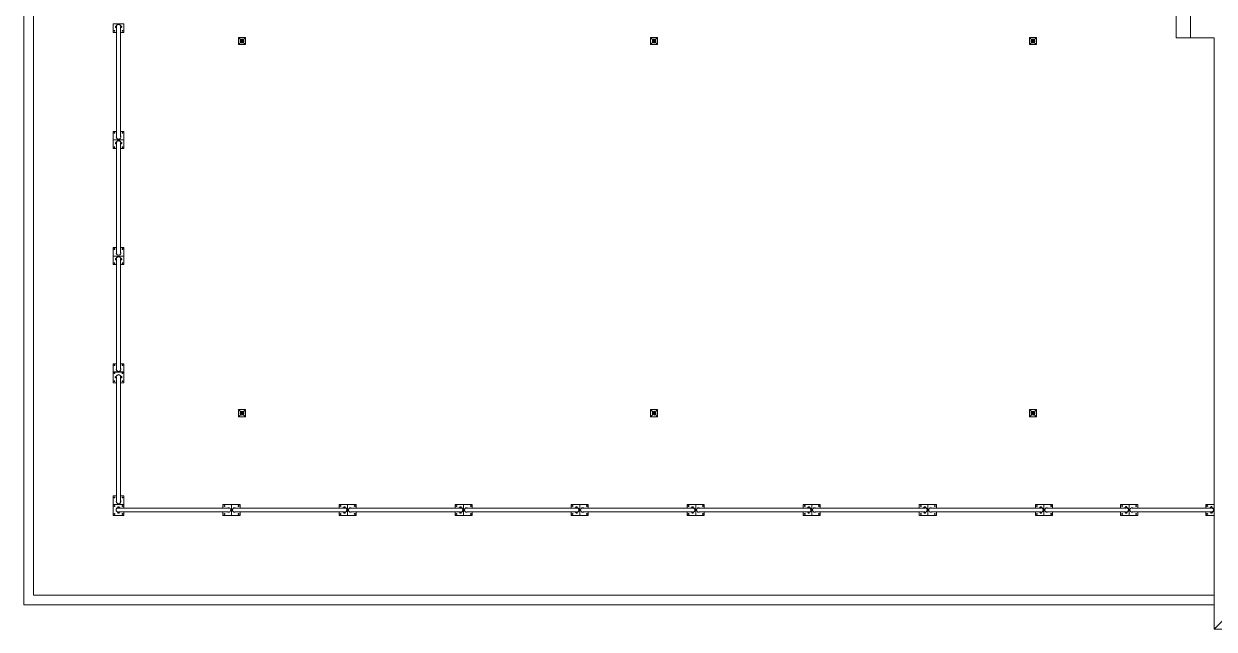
# Model space of a CAD drawing. Header units: millimetres. Extents: x -32790 to 17860, y 16874 to 75497.
# Drawn here: x -31025 to -5895, y 19397 to 32167 of the extents above; entities that cross this region are included whole.
import ezdxf

# ---------------------------------------------------------------- set-up
doc = ezdxf.new("R2010")
doc.units = ezdxf.units.MM
for name, color, linetype, lineweight in [('A-FLOR', 192, 'Continuous', 5), ('A-FLOR-HRAL', 11, 'Continuous', 5), ('A-WALL', 113, 'Continuous', 5), ('P-SANR-FIXT', 6, 'Continuous', 5)]:
    doc.layers.add(name, color=color, linetype=linetype, lineweight=lineweight)

# ---------------------------------------------------------------- blocks, each defined once
blk = doc.blocks.new('Railing - Roof railing support-9499156-4th Traffic Floor Plan - Pedestrian')
at = {"layer": 'A-FLOR-HRAL'}
for p, q in [((115, 2425), (-115, 2425)), ((-115, 2425), (-115, 2245)), ((-94, 2275), (-90, 2283)), ((-90, 2267), (-94, 2275)), ((-90, 2283), (-80, 2283)), ((-80, 2267), (-90, 2267)), ((-80, 2283), (-76, 2275)), ((-76, 2275), (-80, 2267)), ((-40, 2360), (-40, 2350)), ((-40, 2338), (-40, 2262)), ((40, 2327), (40, 2360)), ((80, 2283), (76, 2275)), ((76, 2275), (80, 2267)), ((90, 2283), (80, 2283)), ((80, 2267), (90, 2267)), ((94, 2275), (90, 2283)), ((90, 2267), (94, 2275)), ((115, 2245), (115, 2425)), ((-115, 2245), (-40, 2245)), ((-40, 2239), (-40, 2180)), ((-40, 2180), (-40, 220)), ((40, 2180), (40, 2250)), ((40, 2245), (115, 2245)), ((40, 220), (40, 2180)), ((-40, 155), (-115, 155)), ((-115, 155), (-115, -25)), ((-90, 133), (-94, 125)), ((-94, 125), (-90, 117)), ((-80, 133), (-90, 133)), ((-90, 117), (-80, 117)), ((-76, 125), (-80, 133)), ((-80, 117), (-76, 125)), ((-71, 48), (-70, 49)), ((-71, 32), (-71, 48)), ((-71, 32), (-71, 48)), ((-70, 31), (-71, 32)), ((-70, 49), (-68, 47)), ((-70, 31), (-70, 49)), ((-68, 33), (-70, 31)), ((-68, 47), (-67, 49)), ((-67, 31), (-68, 33)), ((-67, 49), (-65, 47)), ((-67, 31), (-67, 49)), ((-65, 33), (-67, 31)), ((-65, 50), (-65, 30)), ((-64, 53), (-64, 27)), ((-64, 47), (-54, 47)), ((-64, 34), (-54, 34)), ((-53, 53), (-62, 53)), ((-62, 27), (-53, 27)), ((-51, 51), (-55, 52)), ((-49, 56), (-53, 57)), ((-53, 27), (-53, 53)), ((-49, 24), (-53, 23)), ((-48, 61), (-51, 63)), ((-48, 19), (-51, 17)), ((-45, 66), (-48, 68)), ((-45, 14), (-48, 12)), ((-42, 71), (-45, 73)), ((-42, 9), (-45, 7)), ((-40, 76), (-42, 77)), ((-39, 5), (-42, 3)), ((-40, 220), (-40, 160)), ((-40, 138), (-40, 62)), ((-40, 49), (-40, 40)), ((-35, 1), (-37, -2)), ((35, 1), (37, -2)), ((39, 5), (42, 3)), ((40, 115), (40, 220)), ((115, 155), (40, 155)), ((40, 76), (42, 77)), ((40, 40), (40, 54)), ((42, 71), (45, 73)), ((42, 9), (45, 7)), ((45, 66), (48, 68)), ((45, 14), (48, 12)), ((48, 61), (51, 63)), ((48, 19), (51, 17)), ((49, 56), (53, 57)), ((49, 24), (53, 23)), ((51, 51), (55, 52)), ((51, 29), (55, 28)), ((54, 58), (52, 58)), ((52, 58), (52, 22)), ((52, 45), (56, 46)), ((52, 35), (56, 34)), ((52, 22), (54, 22)), ((54, 22), (54, 58)), ((54, 54), (54, 26)), ((64, 54), (54, 54)), ((64, 54), (54, 54)), ((54, 26), (64, 26)), ((54, 26), (64, 26)), ((66, 46), (55, 46)), ((55, 32), (66, 32)), ((66, 26), (66, 54)), ((67, 29), (67, 51)), ((76, 125), (80, 133)), ((80, 117), (76, 125)), ((80, 133), (90, 133)), ((90, 117), (80, 117)), ((90, 133), (94, 125)), ((94, 125), (90, 117)), ((115, -25), (115, 155)), ((-115, -25), (115, -25)), ((-31, -2), (-33, -5)), ((-26, -5), (-28, -8)), ((-21, -8), (-23, -11)), ((-16, -9), (-17, -13)), ((-11, -11), (-12, -15)), ((-5, -12), (-6, -16)), ((0, -12), (0, -16)), ((5, -12), (6, -16)), ((11, -11), (12, -15)), ((16, -9), (17, -13)), ((21, -8), (23, -11)), ((26, -5), (28, -8)), ((31, -2), (33, -5))]:
    blk.add_line(p, q, dxfattribs=at)
at = {"layer": 'A-FLOR-HRAL', "flags": 128}
for points in [[(-40, 2360), (-40, 2360), (-40, 2359), (-40, 2359), (-40, 2358), (-40, 2356), (-40, 2355), (-40, 2353), (-40, 2351), (-40, 2348), (-40, 2346), (-40, 2343), (-40, 2340), (-40, 2336), (-40, 2333), (-40, 2329), (-40, 2324), (-40, 2320), (-40, 2315), (-40, 2310), (-40, 2305), (-40, 2300), (-40, 2295), (-40, 2289), (-40, 2283), (-40, 2277), (-40, 2271), (-40, 2265), (-40, 2258), (-40, 2252), (-40, 2245), (-40, 2238), (-40, 2232), (-40, 2225), (-40, 2218), (-40, 2211), (-40, 2203), (-40, 2196), (-40, 2189), (-40, 2182), (-40, 2180)], [(40, 2180), (40, 2187), (40, 2194), (40, 2202), (40, 2209), (40, 2216), (40, 2223), (40, 2230), (40, 2237), (40, 2243), (40, 2250), (40, 2257), (40, 2263), (40, 2269), (40, 2276), (40, 2282), (40, 2287), (40, 2293), (40, 2299), (40, 2304), (40, 2309), (40, 2314), (40, 2319), (40, 2323), (40, 2327), (40, 2331), (40, 2335), (40, 2339), (40, 2342), (40, 2345), (40, 2348), (40, 2350), (40, 2352), (40, 2354), (40, 2356), (40, 2357), (40, 2358), (40, 2359), (40, 2360), (40, 2360), (40, 2360)], [(-40, 220), (-40, 213), (-40, 206), (-40, 198), (-40, 191), (-40, 184), (-40, 177), (-40, 170), (-40, 163), (-40, 157), (-40, 150), (-40, 143), (-40, 137), (-40, 131), (-40, 124), (-40, 118), (-40, 113), (-40, 107), (-40, 101), (-40, 96), (-40, 91), (-40, 86), (-40, 81), (-40, 77), (-40, 73), (-40, 69), (-40, 65), (-40, 61), (-40, 58), (-40, 55), (-40, 52), (-40, 50), (-40, 48), (-40, 46), (-40, 44), (-40, 43), (-40, 42), (-40, 41), (-40, 40), (-40, 40), (-40, 40)], [(40, 40), (40, 40), (40, 41), (40, 41), (40, 42), (40, 44), (40, 45), (40, 47), (40, 49), (40, 52), (40, 54), (40, 57), (40, 60), (40, 64), (40, 67), (40, 71), (40, 76), (40, 80), (40, 85), (40, 90), (40, 95), (40, 100), (40, 105), (40, 111), (40, 117), (40, 123), (40, 129), (40, 135), (40, 142), (40, 148), (40, 155), (40, 162), (40, 168), (40, 175), (40, 182), (40, 189), (40, 197), (40, 204), (40, 211), (40, 218), (40, 220)]]:
    blk.add_lwpolyline(points, dxfattribs=at)
at = {"layer": 'A-FLOR-HRAL'}
for centre in [(-85, 2275), (85, 2275), (-85, 125), (85, 125)]:
    blk.add_circle(centre, 6.92, dxfattribs=at)
for centre, radius, start, end in [((0, 2360), 47.5, 360, 180), ((0, 2360), 47.5, 180, 212.2578), ((0, 2360), 40, 360, 15), ((0, 2360), 47.5, 327.7299, 360), ((-62, 50), 3.04, 90, 180), ((-62, 30), 3.04, 180, 270), ((0, 40), 52, 142.0545, 360), ((0, 40), 47.5, 147.7299, 180), ((0, 40), 47.5, 180, 360), ((0, 40), 40, 345, 0), ((0, 40), 47.5, 360, 32.2578), ((0, 40), 52, 0, 37.9334), ((64, 51), 3.32, 360, 90), ((64, 29), 3.32, 270, 360)]:
    blk.add_arc(centre, radius, start, end, dxfattribs=at)
blk = doc.blocks.new('Railing - Railing-9499127-4th Traffic Floor Plan - Pedestrian')
at = {"rotation": 180}
for p in [(-29025, 32142), (-29025, 29692), (-29025, 27242)]:
    blk.add_blockref('Railing - Roof railing support-9499156-4th Traffic Floor Plan - Pedestrian', p, dxfattribs=at)
blk = doc.blocks.new('Railing - Roof railing support-V14-4th Traffic Floor Plan - Pedestrian')
at = {"layer": 'A-FLOR-HRAL'}
for p, q in [((115, 2425), (-115, 2425)), ((-115, 2425), (-115, 2245)), ((-94, 2275), (-90, 2283)), ((-90, 2267), (-94, 2275)), ((-90, 2283), (-80, 2283)), ((-80, 2267), (-90, 2267)), ((-80, 2283), (-76, 2275)), ((-76, 2275), (-80, 2267)), ((-40, 2360), (-40, 2350)), ((-40, 2338), (-40, 2262)), ((40, 2327), (40, 2360)), ((80, 2283), (76, 2275)), ((76, 2275), (80, 2267)), ((90, 2283), (80, 2283)), ((80, 2267), (90, 2267)), ((94, 2275), (90, 2283)), ((90, 2267), (94, 2275)), ((115, 2245), (115, 2425)), ((-115, 2245), (-40, 2245)), ((-40, 2239), (-40, 2180)), ((-40, 2180), (-40, 220)), ((40, 2180), (40, 2250)), ((40, 2245), (115, 2245)), ((40, 220), (40, 2180)), ((-40, 155), (-115, 155)), ((-115, 155), (-115, -25)), ((-90, 133), (-94, 125)), ((-94, 125), (-90, 117)), ((-80, 133), (-90, 133)), ((-90, 117), (-80, 117)), ((-76, 125), (-80, 133)), ((-80, 117), (-76, 125)), ((-71, 48), (-70, 49)), ((-71, 32), (-71, 48)), ((-71, 32), (-71, 48)), ((-70, 31), (-71, 32)), ((-70, 49), (-68, 47)), ((-70, 31), (-70, 49)), ((-68, 33), (-70, 31)), ((-68, 47), (-67, 49)), ((-67, 31), (-68, 33)), ((-67, 49), (-65, 47)), ((-67, 31), (-67, 49)), ((-65, 33), (-67, 31)), ((-65, 50), (-65, 30)), ((-64, 53), (-64, 27)), ((-64, 47), (-54, 47)), ((-64, 34), (-54, 34)), ((-53, 53), (-62, 53)), ((-62, 27), (-53, 27)), ((-51, 51), (-55, 52)), ((-49, 56), (-53, 57)), ((-53, 27), (-53, 53)), ((-49, 24), (-53, 23)), ((-48, 61), (-51, 63)), ((-48, 19), (-51, 17)), ((-45, 66), (-48, 68)), ((-45, 14), (-48, 12)), ((-42, 71), (-45, 73)), ((-42, 9), (-45, 7)), ((-40, 76), (-42, 77)), ((-39, 5), (-42, 3)), ((-40, 220), (-40, 160)), ((-40, 138), (-40, 62)), ((-40, 49), (-40, 40)), ((-35, 1), (-37, -2)), ((35, 1), (37, -2)), ((39, 5), (42, 3)), ((40, 115), (40, 220)), ((115, 155), (40, 155)), ((40, 76), (42, 77)), ((40, 40), (40, 54)), ((42, 71), (45, 73)), ((42, 9), (45, 7)), ((45, 66), (48, 68)), ((45, 14), (48, 12)), ((48, 61), (51, 63)), ((48, 19), (51, 17)), ((49, 56), (53, 57)), ((49, 24), (53, 23)), ((51, 51), (55, 52)), ((51, 29), (55, 28)), ((54, 58), (52, 58)), ((52, 58), (52, 22)), ((52, 45), (56, 46)), ((52, 35), (56, 34)), ((52, 22), (54, 22)), ((54, 22), (54, 58)), ((54, 54), (54, 26)), ((64, 54), (54, 54)), ((64, 54), (54, 54)), ((54, 26), (64, 26)), ((54, 26), (64, 26)), ((66, 46), (55, 46)), ((55, 32), (66, 32)), ((66, 26), (66, 54)), ((67, 29), (67, 51)), ((76, 125), (80, 133)), ((80, 117), (76, 125)), ((80, 133), (90, 133)), ((90, 117), (80, 117)), ((90, 133), (94, 125)), ((94, 125), (90, 117)), ((115, -25), (115, 155)), ((-115, -25), (115, -25)), ((-31, -2), (-33, -5)), ((-26, -5), (-28, -8)), ((-21, -8), (-23, -11)), ((-16, -9), (-17, -13)), ((-11, -11), (-12, -15)), ((-5, -12), (-6, -16)), ((0, -12), (0, -16)), ((5, -12), (6, -16)), ((11, -11), (12, -15)), ((16, -9), (17, -13)), ((21, -8), (23, -11)), ((26, -5), (28, -8)), ((31, -2), (33, -5))]:
    blk.add_line(p, q, dxfattribs=at)
at = {"layer": 'A-FLOR-HRAL', "flags": 128}
for points in [[(-40, 2360), (-40, 2360), (-40, 2359), (-40, 2359), (-40, 2358), (-40, 2356), (-40, 2355), (-40, 2353), (-40, 2351), (-40, 2348), (-40, 2346), (-40, 2343), (-40, 2340), (-40, 2336), (-40, 2333), (-40, 2329), (-40, 2324), (-40, 2320), (-40, 2315), (-40, 2310), (-40, 2305), (-40, 2300), (-40, 2295), (-40, 2289), (-40, 2283), (-40, 2277), (-40, 2271), (-40, 2265), (-40, 2258), (-40, 2252), (-40, 2245), (-40, 2238), (-40, 2232), (-40, 2225), (-40, 2218), (-40, 2211), (-40, 2203), (-40, 2196), (-40, 2189), (-40, 2182), (-40, 2180)], [(40, 2180), (40, 2187), (40, 2194), (40, 2202), (40, 2209), (40, 2216), (40, 2223), (40, 2230), (40, 2237), (40, 2243), (40, 2250), (40, 2257), (40, 2263), (40, 2269), (40, 2276), (40, 2282), (40, 2287), (40, 2293), (40, 2299), (40, 2304), (40, 2309), (40, 2314), (40, 2319), (40, 2323), (40, 2327), (40, 2331), (40, 2335), (40, 2339), (40, 2342), (40, 2345), (40, 2348), (40, 2350), (40, 2352), (40, 2354), (40, 2356), (40, 2357), (40, 2358), (40, 2359), (40, 2360), (40, 2360), (40, 2360)], [(-40, 220), (-40, 213), (-40, 206), (-40, 198), (-40, 191), (-40, 184), (-40, 177), (-40, 170), (-40, 163), (-40, 157), (-40, 150), (-40, 143), (-40, 137), (-40, 131), (-40, 124), (-40, 118), (-40, 113), (-40, 107), (-40, 101), (-40, 96), (-40, 91), (-40, 86), (-40, 81), (-40, 77), (-40, 73), (-40, 69), (-40, 65), (-40, 61), (-40, 58), (-40, 55), (-40, 52), (-40, 50), (-40, 48), (-40, 46), (-40, 44), (-40, 43), (-40, 42), (-40, 41), (-40, 40), (-40, 40), (-40, 40)], [(40, 40), (40, 40), (40, 41), (40, 41), (40, 42), (40, 44), (40, 45), (40, 47), (40, 49), (40, 52), (40, 54), (40, 57), (40, 60), (40, 64), (40, 67), (40, 71), (40, 76), (40, 80), (40, 85), (40, 90), (40, 95), (40, 100), (40, 105), (40, 111), (40, 117), (40, 123), (40, 129), (40, 135), (40, 142), (40, 148), (40, 155), (40, 162), (40, 168), (40, 175), (40, 182), (40, 189), (40, 197), (40, 204), (40, 211), (40, 218), (40, 220)]]:
    blk.add_lwpolyline(points, dxfattribs=at)
at = {"layer": 'A-FLOR-HRAL'}
for centre in [(-85, 2275), (85, 2275), (-85, 125), (85, 125)]:
    blk.add_circle(centre, 6.92, dxfattribs=at)
for centre, radius, start, end in [((0, 2360), 47.5, 360, 180), ((0, 2360), 47.5, 180, 212.2578), ((0, 2360), 40, 360, 15), ((0, 2360), 47.5, 327.7299, 360), ((-62, 50), 3.04, 90, 180), ((-62, 30), 3.04, 180, 270), ((0, 40), 52, 142.0545, 360), ((0, 40), 47.5, 147.7299, 180), ((0, 40), 47.5, 180, 360), ((0, 40), 40, 345, 0), ((0, 40), 47.5, 360, 32.2578), ((0, 40), 52, 0, 37.9334), ((64, 51), 3.32, 360, 90), ((64, 29), 3.32, 270, 360)]:
    blk.add_arc(centre, radius, start, end, dxfattribs=at)
blk = doc.blocks.new('Railing - Railing-9500650-4th Traffic Floor Plan - Pedestrian')
at = {"rotation": 89.99999999999994}
for name, p in [('Railing - Roof railing support-9499156-4th Traffic Floor Plan - Pedestrian', (-24215, 21912)), ('Railing - Roof railing support-9499156-4th Traffic Floor Plan - Pedestrian', (-21765, 21912)), ('Railing - Roof railing support-9499156-4th Traffic Floor Plan - Pedestrian', (-19315, 21912)), ('Railing - Roof railing support-9499156-4th Traffic Floor Plan - Pedestrian', (-16865, 21912)), ('Railing - Roof railing support-9499156-4th Traffic Floor Plan - Pedestrian', (-14415, 21912)), ('Railing - Roof railing support-9499156-4th Traffic Floor Plan - Pedestrian', (-11965, 21912)), ('Railing - Roof railing support-V14-4th Traffic Floor Plan - Pedestrian', (-9515, 21912))]:
    blk.add_blockref(name, p, dxfattribs=at)
blk = doc.blocks.new('ex steps1 - ex steps-10694786-4th Traffic Floor Plan - Pedestrian')
at = {"layer": 'A-FLOR'}
for p, q in [((-25490, 31207), (-25490, 31707)), ((-24490, 31707), (-24490, 31207)), ((-25490, 30907), (-25490, 31207)), ((-25490, 31207), (-24490, 31207)), ((-24490, 31207), (-24490, 30907)), ((-25490, 30907), (-24490, 30907))]:
    blk.add_line(p, q, dxfattribs=at)
blk = doc.blocks.new('Floor Drain-2D _SWA_1 - FD-150-10696526-4th Traffic Floor Plan - Pedestrian')
at = {"layer": 'P-SANR-FIXT', "color": 7}
for p, q in [((-75, 75), (-19, 19)), ((-75, -75), (-75, 75)), ((-75, 75), (75, 75)), ((1, 1), (-75, -75)), ((-5, 19), (-32, 19)), ((-32, 19), (-32, -21)), ((-27, 2), (-27, 14)), ((-27, 14), (-5, 14)), ((-8, 2), (-27, 2)), ((-14, 14), (1, -1)), ((-8, -3), (-8, 2)), ((-5, 14), (-5, 19)), ((15, 19), (1, 19)), ((1, 19), (1, -21)), ((14, 14), (6, 6)), ((6, -16), (6, 14)), ((6, 14), (15, 14)), ((22, 18), (15, 19)), ((15, 14), (22, 13)), ((75, 75), (18, 18)), ((28, 15), (22, 18)), ((22, 13), (27, 9)), ((27, 9), (29, -1)), ((32, 9), (28, 15)), ((34, -1), (32, 9)), ((75, 75), (75, -75)), ((75, -75), (-75, -75)), ((-32, -21), (-27, -21)), ((-27, -21), (-27, -3)), ((-27, -3), (-8, -3)), ((1, -21), (16, -21)), ((6, -6), (16, -16)), ((15, -16), (6, -16)), ((21, -15), (15, -16)), ((16, -21), (22, -20)), ((20, -20), (75, -75)), ((25, -13), (21, -15)), ((22, -20), (27, -18)), ((28, -8), (25, -13)), ((27, -18), (30, -15)), ((29, -1), (28, -8)), ((30, -15), (33, -9)), ((33, -9), (34, -1))]:
    blk.add_line(p, q, dxfattribs=at)
blk.add_circle((0, 0), 40, dxfattribs=at)
blk = doc.blocks.new('Railing - Roof railing support 1800mm-11730134-4th Traffic Floor Plan - Pedestrian')
at = {"layer": 'A-FLOR-HRAL'}
for p, q in [((115, 1775), (-115, 1775)), ((-115, 1775), (-115, 1595)), ((115, 1595), (115, 1775)), ((-115, 1595), (-40, 1595)), ((-94, 1625), (-90, 1633)), ((-90, 1617), (-94, 1625)), ((-90, 1633), (-80, 1633)), ((-80, 1617), (-90, 1617)), ((-80, 1633), (-76, 1625)), ((-76, 1625), (-80, 1617)), ((-40, 1710), (-40, 1700)), ((-40, 1688), (-40, 1612)), ((-40, 1589), (-40, 1530)), ((-40, 1530), (-40, 220)), ((40, 1677), (40, 1710)), ((40, 1530), (40, 1600)), ((40, 1595), (115, 1595)), ((40, 220), (40, 1530)), ((80, 1633), (76, 1625)), ((76, 1625), (80, 1617)), ((90, 1633), (80, 1633)), ((80, 1617), (90, 1617)), ((94, 1625), (90, 1633)), ((90, 1617), (94, 1625)), ((-40, 155), (-115, 155)), ((-115, 155), (-115, -25)), ((-90, 133), (-94, 125)), ((-94, 125), (-90, 117)), ((-80, 133), (-90, 133)), ((-90, 117), (-80, 117)), ((-76, 125), (-80, 133)), ((-80, 117), (-76, 125)), ((-71, 48), (-70, 49)), ((-71, 32), (-71, 48)), ((-71, 32), (-71, 48)), ((-70, 31), (-71, 32)), ((-70, 49), (-68, 47)), ((-70, 31), (-70, 49)), ((-68, 33), (-70, 31)), ((-68, 47), (-67, 49)), ((-67, 31), (-68, 33)), ((-67, 49), (-65, 47)), ((-67, 31), (-67, 49)), ((-65, 33), (-67, 31)), ((-65, 50), (-65, 30)), ((-64, 53), (-64, 27)), ((-64, 47), (-54, 47)), ((-64, 34), (-54, 34)), ((-53, 53), (-62, 53)), ((-62, 27), (-53, 27)), ((-51, 51), (-55, 52)), ((-49, 56), (-53, 57)), ((-53, 27), (-53, 53)), ((-49, 24), (-53, 23)), ((-48, 61), (-51, 63)), ((-48, 19), (-51, 17)), ((-45, 66), (-48, 68)), ((-45, 14), (-48, 12)), ((-42, 71), (-45, 73)), ((-42, 9), (-45, 7)), ((-40, 76), (-42, 77)), ((-39, 5), (-42, 3)), ((-40, 220), (-40, 160)), ((-40, 138), (-40, 62)), ((-40, 49), (-40, 40)), ((-35, 1), (-37, -2)), ((35, 1), (37, -2)), ((39, 5), (42, 3)), ((40, 115), (40, 220)), ((115, 155), (40, 155)), ((40, 76), (42, 77)), ((40, 40), (40, 54)), ((42, 71), (45, 73)), ((42, 9), (45, 7)), ((45, 66), (48, 68)), ((45, 14), (48, 12)), ((48, 61), (51, 63)), ((48, 19), (51, 17)), ((49, 56), (53, 57)), ((49, 24), (53, 23)), ((51, 51), (55, 52)), ((51, 29), (55, 28)), ((54, 58), (52, 58)), ((52, 58), (52, 22)), ((52, 45), (56, 46)), ((52, 35), (56, 34)), ((52, 22), (54, 22)), ((54, 22), (54, 58)), ((54, 54), (54, 26)), ((64, 54), (54, 54)), ((64, 54), (54, 54)), ((54, 26), (64, 26)), ((54, 26), (64, 26)), ((66, 46), (55, 46)), ((55, 32), (66, 32)), ((66, 26), (66, 54)), ((67, 29), (67, 51)), ((76, 125), (80, 133)), ((80, 117), (76, 125)), ((80, 133), (90, 133)), ((90, 117), (80, 117)), ((90, 133), (94, 125)), ((94, 125), (90, 117)), ((115, -25), (115, 155)), ((-115, -25), (115, -25)), ((-31, -2), (-33, -5)), ((-26, -5), (-28, -8)), ((-21, -8), (-23, -11)), ((-16, -9), (-17, -13)), ((-11, -11), (-12, -15)), ((-5, -12), (-6, -16)), ((0, -12), (0, -16)), ((5, -12), (6, -16)), ((11, -11), (12, -15)), ((16, -9), (17, -13)), ((21, -8), (23, -11)), ((26, -5), (28, -8)), ((31, -2), (33, -5))]:
    blk.add_line(p, q, dxfattribs=at)
at = {"layer": 'A-FLOR-HRAL', "flags": 128}
for points in [[(-40, 1710), (-40, 1710), (-40, 1709), (-40, 1709), (-40, 1708), (-40, 1706), (-40, 1705), (-40, 1703), (-40, 1701), (-40, 1698), (-40, 1696), (-40, 1693), (-40, 1690), (-40, 1686), (-40, 1683), (-40, 1679), (-40, 1674), (-40, 1670), (-40, 1665), (-40, 1660), (-40, 1655), (-40, 1650), (-40, 1645), (-40, 1639), (-40, 1633), (-40, 1627), (-40, 1621), (-40, 1615), (-40, 1608), (-40, 1602), (-40, 1595), (-40, 1588), (-40, 1582), (-40, 1575), (-40, 1568), (-40, 1561), (-40, 1553), (-40, 1546), (-40, 1539), (-40, 1532), (-40, 1530)], [(40, 1530), (40, 1537), (40, 1544), (40, 1552), (40, 1559), (40, 1566), (40, 1573), (40, 1580), (40, 1587), (40, 1593), (40, 1600), (40, 1607), (40, 1613), (40, 1619), (40, 1626), (40, 1632), (40, 1637), (40, 1643), (40, 1649), (40, 1654), (40, 1659), (40, 1664), (40, 1669), (40, 1673), (40, 1677), (40, 1681), (40, 1685), (40, 1689), (40, 1692), (40, 1695), (40, 1698), (40, 1700), (40, 1702), (40, 1704), (40, 1706), (40, 1707), (40, 1708), (40, 1709), (40, 1710), (40, 1710), (40, 1710)], [(-40, 220), (-40, 213), (-40, 206), (-40, 198), (-40, 191), (-40, 184), (-40, 177), (-40, 170), (-40, 163), (-40, 157), (-40, 150), (-40, 143), (-40, 137), (-40, 131), (-40, 124), (-40, 118), (-40, 113), (-40, 107), (-40, 101), (-40, 96), (-40, 91), (-40, 86), (-40, 81), (-40, 77), (-40, 73), (-40, 69), (-40, 65), (-40, 61), (-40, 58), (-40, 55), (-40, 52), (-40, 50), (-40, 48), (-40, 46), (-40, 44), (-40, 43), (-40, 42), (-40, 41), (-40, 40), (-40, 40), (-40, 40)], [(40, 40), (40, 40), (40, 41), (40, 41), (40, 42), (40, 44), (40, 45), (40, 47), (40, 49), (40, 52), (40, 54), (40, 57), (40, 60), (40, 64), (40, 67), (40, 71), (40, 76), (40, 80), (40, 85), (40, 90), (40, 95), (40, 100), (40, 105), (40, 111), (40, 117), (40, 123), (40, 129), (40, 135), (40, 142), (40, 148), (40, 155), (40, 162), (40, 168), (40, 175), (40, 182), (40, 189), (40, 197), (40, 204), (40, 211), (40, 218), (40, 220)]]:
    blk.add_lwpolyline(points, dxfattribs=at)
at = {"layer": 'A-FLOR-HRAL'}
for centre in [(-85, 1625), (85, 1625), (-85, 125), (85, 125)]:
    blk.add_circle(centre, 6.92, dxfattribs=at)
for centre, radius, start, end in [((0, 1710), 47.5, 360, 180), ((0, 1710), 47.5, 180, 212.2578), ((0, 1710), 40, 360, 15), ((0, 1710), 47.5, 327.7251, 360), ((-62, 50), 3.04, 90, 180), ((-62, 30), 3.04, 180, 270), ((0, 40), 52, 142.0498, 360), ((0, 40), 47.5, 147.7251, 180), ((0, 40), 47.5, 180, 360), ((0, 40), 40, 345, 0), ((0, 40), 47.5, 360, 32.2578), ((0, 40), 52, 0, 37.9334), ((64, 51), 3.32, 360, 90), ((64, 29), 3.32, 270, 360)]:
    blk.add_arc(centre, radius, start, end, dxfattribs=at)
blk = doc.blocks.new('Railing - Roof railing support 1800mm-V37-4th Traffic Floor Plan - Pedestrian')
at = {"layer": 'A-FLOR-HRAL'}
for p, q in [((115, 1775), (-115, 1775)), ((-115, 1775), (-115, 1595)), ((115, 1595), (115, 1775)), ((-115, 1595), (-40, 1595)), ((-94, 1625), (-90, 1633)), ((-90, 1617), (-94, 1625)), ((-90, 1633), (-80, 1633)), ((-80, 1617), (-90, 1617)), ((-80, 1633), (-76, 1625)), ((-76, 1625), (-80, 1617)), ((-40, 1710), (-40, 1700)), ((-40, 1688), (-40, 1612)), ((-40, 1589), (-40, 1530)), ((-40, 1530), (-40, 220)), ((40, 1677), (40, 1710)), ((40, 1530), (40, 1600)), ((40, 1595), (115, 1595)), ((40, 220), (40, 1530)), ((80, 1633), (76, 1625)), ((76, 1625), (80, 1617)), ((90, 1633), (80, 1633)), ((80, 1617), (90, 1617)), ((94, 1625), (90, 1633)), ((90, 1617), (94, 1625)), ((-40, 155), (-115, 155)), ((-115, 155), (-115, -20)), ((-90, 133), (-94, 125)), ((-94, 125), (-90, 117)), ((-80, 133), (-90, 133)), ((-90, 117), (-80, 117)), ((-76, 125), (-80, 133)), ((-80, 117), (-76, 125)), ((-71, 48), (-70, 49)), ((-71, 32), (-71, 48)), ((-71, 32), (-71, 48)), ((-70, 31), (-71, 32)), ((-70, 49), (-68, 47)), ((-70, 31), (-70, 49)), ((-68, 33), (-70, 31)), ((-68, 47), (-67, 49)), ((-67, 31), (-68, 33)), ((-67, 49), (-65, 47)), ((-67, 31), (-67, 49)), ((-65, 33), (-67, 31)), ((-65, 50), (-65, 30)), ((-64, 53), (-64, 27)), ((-64, 47), (-54, 47)), ((-64, 34), (-54, 34)), ((-53, 53), (-62, 53)), ((-62, 27), (-53, 27)), ((-51, 51), (-55, 52)), ((-49, 56), (-53, 57)), ((-53, 27), (-53, 53)), ((-49, 24), (-53, 23)), ((-48, 61), (-51, 63)), ((-48, 19), (-51, 17)), ((-45, 66), (-48, 68)), ((-45, 14), (-48, 12)), ((-42, 71), (-45, 73)), ((-42, 9), (-45, 7)), ((-40, 76), (-42, 77)), ((-39, 5), (-42, 3)), ((-40, 220), (-40, 160)), ((-40, 138), (-40, 62)), ((-40, 49), (-40, 40)), ((-35, 1), (-37, -2)), ((35, 1), (37, -2)), ((39, 5), (42, 3)), ((40, 115), (40, 220)), ((115, 155), (40, 155)), ((40, 76), (42, 77)), ((40, 40), (40, 54)), ((42, 71), (45, 73)), ((42, 9), (45, 7)), ((45, 66), (48, 68)), ((45, 14), (48, 12)), ((48, 61), (51, 63)), ((48, 19), (51, 17)), ((49, 56), (53, 57)), ((49, 24), (53, 23)), ((51, 51), (55, 52)), ((51, 29), (55, 28)), ((54, 58), (52, 58)), ((52, 58), (52, 22)), ((52, 45), (56, 46)), ((52, 35), (56, 34)), ((52, 22), (54, 22)), ((54, 22), (54, 58)), ((54, 54), (54, 26)), ((64, 54), (54, 54)), ((64, 54), (54, 54)), ((54, 26), (64, 26)), ((54, 26), (64, 26)), ((66, 46), (55, 46)), ((55, 32), (66, 32)), ((66, 26), (66, 54)), ((67, 29), (67, 51)), ((76, 125), (80, 133)), ((80, 117), (76, 125)), ((80, 133), (90, 133)), ((90, 117), (80, 117)), ((90, 133), (94, 125)), ((94, 125), (90, 117)), ((115, -20), (115, 155)), ((-31, -2), (-33, -5)), ((-26, -5), (-28, -8)), ((-21, -8), (-23, -11)), ((-16, -9), (-17, -13)), ((-11, -11), (-12, -15)), ((-5, -12), (-6, -16)), ((0, -12), (0, -16)), ((5, -12), (6, -16)), ((11, -11), (12, -15)), ((16, -9), (17, -13)), ((21, -8), (23, -11)), ((26, -5), (28, -8)), ((31, -2), (33, -5))]:
    blk.add_line(p, q, dxfattribs=at)
at = {"layer": 'A-FLOR-HRAL', "flags": 128}
for points in [[(-40, 1710), (-40, 1710), (-40, 1709), (-40, 1709), (-40, 1708), (-40, 1706), (-40, 1705), (-40, 1703), (-40, 1701), (-40, 1698), (-40, 1696), (-40, 1693), (-40, 1690), (-40, 1686), (-40, 1683), (-40, 1679), (-40, 1674), (-40, 1670), (-40, 1665), (-40, 1660), (-40, 1655), (-40, 1650), (-40, 1645), (-40, 1639), (-40, 1633), (-40, 1627), (-40, 1621), (-40, 1615), (-40, 1608), (-40, 1602), (-40, 1595), (-40, 1588), (-40, 1582), (-40, 1575), (-40, 1568), (-40, 1561), (-40, 1553), (-40, 1546), (-40, 1539), (-40, 1532), (-40, 1530)], [(40, 1530), (40, 1537), (40, 1544), (40, 1552), (40, 1559), (40, 1566), (40, 1573), (40, 1580), (40, 1587), (40, 1593), (40, 1600), (40, 1607), (40, 1613), (40, 1619), (40, 1626), (40, 1632), (40, 1637), (40, 1643), (40, 1649), (40, 1654), (40, 1659), (40, 1664), (40, 1669), (40, 1673), (40, 1677), (40, 1681), (40, 1685), (40, 1689), (40, 1692), (40, 1695), (40, 1698), (40, 1700), (40, 1702), (40, 1704), (40, 1706), (40, 1707), (40, 1708), (40, 1709), (40, 1710), (40, 1710), (40, 1710)], [(-40, 220), (-40, 213), (-40, 206), (-40, 198), (-40, 191), (-40, 184), (-40, 177), (-40, 170), (-40, 163), (-40, 157), (-40, 150), (-40, 143), (-40, 137), (-40, 131), (-40, 124), (-40, 118), (-40, 113), (-40, 107), (-40, 101), (-40, 96), (-40, 91), (-40, 86), (-40, 81), (-40, 77), (-40, 73), (-40, 69), (-40, 65), (-40, 61), (-40, 58), (-40, 55), (-40, 52), (-40, 50), (-40, 48), (-40, 46), (-40, 44), (-40, 43), (-40, 42), (-40, 41), (-40, 40), (-40, 40), (-40, 40)], [(40, 40), (40, 40), (40, 41), (40, 41), (40, 42), (40, 44), (40, 45), (40, 47), (40, 49), (40, 52), (40, 54), (40, 57), (40, 60), (40, 64), (40, 67), (40, 71), (40, 76), (40, 80), (40, 85), (40, 90), (40, 95), (40, 100), (40, 105), (40, 111), (40, 117), (40, 123), (40, 129), (40, 135), (40, 142), (40, 148), (40, 155), (40, 162), (40, 168), (40, 175), (40, 182), (40, 189), (40, 197), (40, 204), (40, 211), (40, 218), (40, 220)]]:
    blk.add_lwpolyline(points, dxfattribs=at)
at = {"layer": 'A-FLOR-HRAL'}
for centre in [(-85, 1625), (85, 1625), (-85, 125), (85, 125)]:
    blk.add_circle(centre, 6.92, dxfattribs=at)
for centre, radius, start, end in [((0, 1710), 47.5, 360, 180), ((0, 1710), 47.5, 180, 212.2578), ((0, 1710), 40, 360, 15), ((0, 1710), 47.5, 327.7251, 360), ((-62, 50), 3.04, 90, 180), ((-62, 30), 3.04, 180, 270), ((0, 40), 52, 142.0498, 360), ((0, 40), 47.5, 147.7251, 180), ((0, 40), 47.5, 180, 360), ((0, 40), 40, 345, 0), ((0, 40), 47.5, 360, 32.2578), ((0, 40), 52, 0, 37.9334), ((64, 51), 3.32, 360, 90), ((64, 29), 3.32, 270, 360)]:
    blk.add_arc(centre, radius, start, end, dxfattribs=at)
blk = doc.blocks.new('Railing - Railing-11644180-4th Traffic Floor Plan - Pedestrian')
at = {"extrusion": (0, 0, -1), "zscale": -1, "rotation": 270}
for name, p in [('Railing - Roof railing support 1800mm-11730134-4th Traffic Floor Plan - Pedestrian', (7715, 21912)), ('Railing - Roof railing support 1800mm-V37-4th Traffic Floor Plan - Pedestrian', (5915, 21912))]:
    blk.add_blockref(name, p, dxfattribs=at)
blk = doc.blocks.new('Railing - Roof railing support End Corner-11644234-4th Traffic Floor Plan - Pedestrian')
at = {"layer": 'A-FLOR-HRAL'}
for p, q in [((115, 2425), (-115, 2425)), ((-115, 2425), (-115, 2245)), ((-94, 2275), (-90, 2283)), ((-90, 2267), (-94, 2275)), ((-90, 2283), (-80, 2283)), ((-80, 2267), (-90, 2267)), ((-80, 2283), (-76, 2275)), ((-76, 2275), (-80, 2267)), ((-40, 2360), (-40, 2350)), ((-40, 2338), (-40, 2262)), ((40, 2327), (40, 2360)), ((80, 2283), (76, 2275)), ((76, 2275), (80, 2267)), ((90, 2283), (80, 2283)), ((80, 2267), (90, 2267)), ((94, 2275), (90, 2283)), ((90, 2267), (94, 2275)), ((115, 2245), (115, 2425)), ((-115, 2245), (-40, 2245)), ((-40, 2239), (-40, 2180)), ((-40, 2180), (-40, 220)), ((40, 2180), (40, 2250)), ((40, 2245), (115, 2245)), ((40, 220), (40, 2180)), ((-40, 155), (-115, 155)), ((-115, 155), (-115, -75)), ((-90, 133), (-94, 125)), ((-94, 125), (-90, 117)), ((-80, 133), (-90, 133)), ((-90, 117), (-80, 117)), ((-76, 125), (-80, 133)), ((-80, 117), (-76, 125)), ((-71, 48), (-70, 49)), ((-71, 32), (-71, 48)), ((-71, 32), (-71, 48)), ((-70, 31), (-71, 32)), ((-70, 49), (-68, 47)), ((-70, 31), (-70, 49)), ((-68, 33), (-70, 31)), ((-68, 47), (-67, 49)), ((-67, 31), (-68, 33)), ((-67, 49), (-65, 47)), ((-67, 31), (-67, 49)), ((-65, 33), (-67, 31)), ((-65, 50), (-65, 30)), ((-64, 53), (-64, 27)), ((-64, 47), (-54, 47)), ((-64, 34), (-54, 34)), ((-53, 53), (-62, 53)), ((-62, 27), (-53, 27)), ((-51, 51), (-55, 52)), ((-49, 56), (-53, 57)), ((-53, 27), (-53, 53)), ((-49, 24), (-53, 23)), ((-48, 61), (-51, 63)), ((-48, 19), (-51, 17)), ((-45, 66), (-48, 68)), ((-45, 14), (-48, 12)), ((-42, 71), (-45, 73)), ((-42, 9), (-45, 7)), ((-40, 76), (-42, 77)), ((-39, 5), (-42, 3)), ((-40, 220), (-40, 160)), ((-40, 138), (-40, 62)), ((-40, 49), (-40, 40)), ((-35, 1), (-37, -2)), ((35, 1), (37, -2)), ((39, 5), (42, 3)), ((40, 115), (40, 220)), ((115, 155), (40, 155)), ((40, 76), (42, 77)), ((40, 40), (40, 54)), ((42, 71), (45, 73)), ((42, 9), (45, 7)), ((45, 66), (48, 68)), ((45, 14), (48, 12)), ((48, 61), (51, 63)), ((48, 19), (51, 17)), ((49, 56), (53, 57)), ((49, 24), (53, 23)), ((51, 51), (55, 52)), ((51, 29), (55, 28)), ((54, 58), (52, 58)), ((52, 58), (52, 22)), ((52, 45), (56, 46)), ((52, 35), (56, 34)), ((52, 22), (54, 22)), ((54, 22), (54, 58)), ((54, 54), (54, 26)), ((64, 54), (54, 54)), ((64, 54), (54, 54)), ((54, 26), (64, 26)), ((54, 26), (64, 26)), ((66, 46), (55, 46)), ((55, 32), (66, 32)), ((66, 26), (66, 54)), ((67, 29), (67, 51)), ((76, 125), (80, 133)), ((80, 117), (76, 125)), ((80, 133), (90, 133)), ((90, 117), (80, 117)), ((90, 133), (94, 125)), ((94, 125), (90, 117)), ((115, -75), (115, 155)), ((-115, -75), (115, -75)), ((-94, -45), (-90, -37)), ((-90, -53), (-94, -45)), ((-90, -37), (-80, -37)), ((-80, -53), (-90, -53)), ((-80, -37), (-76, -45)), ((-76, -45), (-80, -53)), ((-31, -2), (-33, -5)), ((-26, -5), (-28, -8)), ((-21, -8), (-23, -11)), ((-16, -9), (-17, -13)), ((-11, -11), (-12, -15)), ((-5, -12), (-6, -16)), ((0, -12), (0, -16)), ((5, -12), (6, -16)), ((11, -11), (12, -15)), ((16, -9), (17, -13)), ((21, -8), (23, -11)), ((26, -5), (28, -8)), ((31, -2), (33, -5)), ((80, -37), (76, -45)), ((76, -45), (80, -53)), ((90, -37), (80, -37)), ((80, -53), (90, -53)), ((94, -45), (90, -37)), ((90, -53), (94, -45))]:
    blk.add_line(p, q, dxfattribs=at)
at = {"layer": 'A-FLOR-HRAL', "flags": 128}
for points in [[(-40, 2360), (-40, 2360), (-40, 2359), (-40, 2359), (-40, 2358), (-40, 2356), (-40, 2355), (-40, 2353), (-40, 2351), (-40, 2348), (-40, 2346), (-40, 2343), (-40, 2340), (-40, 2336), (-40, 2333), (-40, 2329), (-40, 2324), (-40, 2320), (-40, 2315), (-40, 2310), (-40, 2305), (-40, 2300), (-40, 2295), (-40, 2289), (-40, 2283), (-40, 2277), (-40, 2271), (-40, 2265), (-40, 2258), (-40, 2252), (-40, 2245), (-40, 2238), (-40, 2232), (-40, 2225), (-40, 2218), (-40, 2211), (-40, 2203), (-40, 2196), (-40, 2189), (-40, 2182), (-40, 2180)], [(40, 2180), (40, 2187), (40, 2194), (40, 2202), (40, 2209), (40, 2216), (40, 2223), (40, 2230), (40, 2237), (40, 2243), (40, 2250), (40, 2257), (40, 2263), (40, 2269), (40, 2276), (40, 2282), (40, 2287), (40, 2293), (40, 2299), (40, 2304), (40, 2309), (40, 2314), (40, 2319), (40, 2323), (40, 2327), (40, 2331), (40, 2335), (40, 2339), (40, 2342), (40, 2345), (40, 2348), (40, 2350), (40, 2352), (40, 2354), (40, 2356), (40, 2357), (40, 2358), (40, 2359), (40, 2360), (40, 2360), (40, 2360)], [(-40, 220), (-40, 213), (-40, 206), (-40, 198), (-40, 191), (-40, 184), (-40, 177), (-40, 170), (-40, 163), (-40, 157), (-40, 150), (-40, 143), (-40, 137), (-40, 131), (-40, 124), (-40, 118), (-40, 113), (-40, 107), (-40, 101), (-40, 96), (-40, 91), (-40, 86), (-40, 81), (-40, 77), (-40, 73), (-40, 69), (-40, 65), (-40, 61), (-40, 58), (-40, 55), (-40, 52), (-40, 50), (-40, 48), (-40, 46), (-40, 44), (-40, 43), (-40, 42), (-40, 41), (-40, 40), (-40, 40), (-40, 40)], [(40, 40), (40, 40), (40, 41), (40, 41), (40, 42), (40, 44), (40, 45), (40, 47), (40, 49), (40, 52), (40, 54), (40, 57), (40, 60), (40, 64), (40, 67), (40, 71), (40, 76), (40, 80), (40, 85), (40, 90), (40, 95), (40, 100), (40, 105), (40, 111), (40, 117), (40, 123), (40, 129), (40, 135), (40, 142), (40, 148), (40, 155), (40, 162), (40, 168), (40, 175), (40, 182), (40, 189), (40, 197), (40, 204), (40, 211), (40, 218), (40, 220)]]:
    blk.add_lwpolyline(points, dxfattribs=at)
at = {"layer": 'A-FLOR-HRAL'}
for centre in [(-85, 2275), (85, 2275), (-85, 125), (85, 125), (-85, -45), (85, -45)]:
    blk.add_circle(centre, 6.92, dxfattribs=at)
for centre, radius, start, end in [((0, 2360), 47.5, 360, 180), ((0, 2360), 47.5, 180, 212.2578), ((0, 2360), 40, 360, 15), ((0, 2360), 47.5, 327.7299, 360), ((-62, 50), 3.04, 90, 180), ((-62, 30), 3.04, 180, 270), ((0, 40), 52, 142.0545, 360), ((0, 40), 47.5, 147.7299, 180), ((0, 40), 47.5, 180, 360), ((0, 40), 40, 345, 0), ((0, 40), 47.5, 360, 32.2578), ((0, 40), 52, 0, 37.9334), ((64, 51), 3.32, 360, 90), ((64, 29), 3.32, 270, 360)]:
    blk.add_arc(centre, radius, start, end, dxfattribs=at)
blk = doc.blocks.new('Railing - Railing-11647282-4th Traffic Floor Plan - Pedestrian')
at = {"extrusion": (0, 0, -1), "zscale": -1, "rotation": 89.99999999999984}
blk.add_blockref('Railing - Roof railing support End Corner-11644234-4th Traffic Floor Plan - Pedestrian', (29065, 21912), dxfattribs=at)
blk = doc.blocks.new('Railing - Roof railing support End Corner 2700-11738198-4th Traffic Floor Plan - Pedestrian')
at = {"layer": 'A-FLOR-HRAL'}
for p, q in [((115, 2725), (-115, 2725)), ((-115, 2725), (-115, 2545)), ((-115, 2545), (-40, 2545)), ((-94, 2575), (-90, 2583)), ((-90, 2567), (-94, 2575)), ((-90, 2583), (-80, 2583)), ((-80, 2567), (-90, 2567)), ((-80, 2583), (-76, 2575)), ((-76, 2575), (-80, 2567)), ((-40, 2660), (-40, 2650)), ((-40, 2638), (-40, 2562)), ((-40, 2539), (-40, 2480)), ((40, 2627), (40, 2660)), ((40, 2480), (40, 2550)), ((40, 2545), (115, 2545)), ((80, 2583), (76, 2575)), ((76, 2575), (80, 2567)), ((90, 2583), (80, 2583)), ((80, 2567), (90, 2567)), ((94, 2575), (90, 2583)), ((90, 2567), (94, 2575)), ((115, 2545), (115, 2725)), ((-40, 2480), (-40, 220)), ((40, 220), (40, 2480)), ((-40, 155), (-115, 155)), ((-115, 155), (-115, -75)), ((-90, 133), (-94, 125)), ((-94, 125), (-90, 117)), ((-80, 133), (-90, 133)), ((-90, 117), (-80, 117)), ((-76, 125), (-80, 133)), ((-80, 117), (-76, 125)), ((-71, 48), (-70, 49)), ((-71, 32), (-71, 48)), ((-71, 32), (-71, 48)), ((-70, 31), (-71, 32)), ((-70, 49), (-68, 47)), ((-70, 31), (-70, 49)), ((-68, 33), (-70, 31)), ((-68, 47), (-67, 49)), ((-67, 31), (-68, 33)), ((-67, 49), (-65, 47)), ((-67, 31), (-67, 49)), ((-65, 33), (-67, 31)), ((-65, 50), (-65, 30)), ((-64, 53), (-64, 27)), ((-64, 47), (-54, 47)), ((-64, 34), (-54, 34)), ((-53, 53), (-62, 53)), ((-62, 27), (-53, 27)), ((-51, 51), (-55, 52)), ((-49, 56), (-53, 57)), ((-53, 27), (-53, 53)), ((-49, 24), (-53, 23)), ((-48, 61), (-51, 63)), ((-48, 19), (-51, 17)), ((-45, 66), (-48, 68)), ((-45, 14), (-48, 12)), ((-42, 71), (-45, 73)), ((-42, 9), (-45, 7)), ((-40, 76), (-42, 77)), ((-39, 5), (-42, 3)), ((-40, 220), (-40, 160)), ((-40, 138), (-40, 62)), ((-40, 49), (-40, 40)), ((-35, 1), (-37, -2)), ((35, 1), (37, -2)), ((39, 5), (42, 3)), ((40, 115), (40, 220)), ((115, 155), (40, 155)), ((40, 76), (42, 77)), ((40, 40), (40, 54)), ((42, 71), (45, 73)), ((42, 9), (45, 7)), ((45, 66), (48, 68)), ((45, 14), (48, 12)), ((48, 61), (51, 63)), ((48, 19), (51, 17)), ((49, 56), (53, 57)), ((49, 24), (53, 23)), ((51, 51), (55, 52)), ((51, 29), (55, 28)), ((54, 58), (52, 58)), ((52, 58), (52, 22)), ((52, 45), (56, 46)), ((52, 35), (56, 34)), ((52, 22), (54, 22)), ((54, 22), (54, 58)), ((54, 54), (54, 26)), ((64, 54), (54, 54)), ((64, 54), (54, 54)), ((54, 26), (64, 26)), ((54, 26), (64, 26)), ((66, 46), (55, 46)), ((55, 32), (66, 32)), ((66, 26), (66, 54)), ((67, 29), (67, 51)), ((76, 125), (80, 133)), ((80, 117), (76, 125)), ((80, 133), (90, 133)), ((90, 117), (80, 117)), ((90, 133), (94, 125)), ((94, 125), (90, 117)), ((115, -75), (115, 155)), ((-115, -75), (115, -75)), ((-94, -45), (-90, -37)), ((-90, -53), (-94, -45)), ((-90, -37), (-80, -37)), ((-80, -53), (-90, -53)), ((-80, -37), (-76, -45)), ((-76, -45), (-80, -53)), ((-31, -2), (-33, -5)), ((-26, -5), (-28, -8)), ((-21, -8), (-23, -11)), ((-16, -9), (-17, -13)), ((-11, -11), (-12, -15)), ((-5, -12), (-6, -16)), ((0, -12), (0, -16)), ((5, -12), (6, -16)), ((11, -11), (12, -15)), ((16, -9), (17, -13)), ((21, -8), (23, -11)), ((26, -5), (28, -8)), ((31, -2), (33, -5)), ((80, -37), (76, -45)), ((76, -45), (80, -53)), ((90, -37), (80, -37)), ((80, -53), (90, -53)), ((94, -45), (90, -37)), ((90, -53), (94, -45))]:
    blk.add_line(p, q, dxfattribs=at)
at = {"layer": 'A-FLOR-HRAL', "flags": 128}
for points in [[(-40, 2660), (-40, 2660), (-40, 2659), (-40, 2659), (-40, 2658), (-40, 2656), (-40, 2655), (-40, 2653), (-40, 2651), (-40, 2648), (-40, 2646), (-40, 2643), (-40, 2640), (-40, 2636), (-40, 2633), (-40, 2629), (-40, 2624), (-40, 2620), (-40, 2615), (-40, 2610), (-40, 2605), (-40, 2600), (-40, 2595), (-40, 2589), (-40, 2583), (-40, 2577), (-40, 2571), (-40, 2565), (-40, 2558), (-40, 2552), (-40, 2545), (-40, 2538), (-40, 2532), (-40, 2525), (-40, 2518), (-40, 2511), (-40, 2503), (-40, 2496), (-40, 2489), (-40, 2482), (-40, 2480)], [(40, 2480), (40, 2487), (40, 2494), (40, 2502), (40, 2509), (40, 2516), (40, 2523), (40, 2530), (40, 2537), (40, 2543), (40, 2550), (40, 2557), (40, 2563), (40, 2569), (40, 2576), (40, 2582), (40, 2587), (40, 2593), (40, 2599), (40, 2604), (40, 2609), (40, 2614), (40, 2619), (40, 2623), (40, 2627), (40, 2631), (40, 2635), (40, 2639), (40, 2642), (40, 2645), (40, 2648), (40, 2650), (40, 2652), (40, 2654), (40, 2656), (40, 2657), (40, 2658), (40, 2659), (40, 2660), (40, 2660), (40, 2660)], [(-40, 220), (-40, 213), (-40, 206), (-40, 198), (-40, 191), (-40, 184), (-40, 177), (-40, 170), (-40, 163), (-40, 157), (-40, 150), (-40, 143), (-40, 137), (-40, 131), (-40, 124), (-40, 118), (-40, 113), (-40, 107), (-40, 101), (-40, 96), (-40, 91), (-40, 86), (-40, 81), (-40, 77), (-40, 73), (-40, 69), (-40, 65), (-40, 61), (-40, 58), (-40, 55), (-40, 52), (-40, 50), (-40, 48), (-40, 46), (-40, 44), (-40, 43), (-40, 42), (-40, 41), (-40, 40), (-40, 40), (-40, 40)], [(40, 40), (40, 40), (40, 41), (40, 41), (40, 42), (40, 44), (40, 45), (40, 47), (40, 49), (40, 52), (40, 54), (40, 57), (40, 60), (40, 64), (40, 67), (40, 71), (40, 76), (40, 80), (40, 85), (40, 90), (40, 95), (40, 100), (40, 105), (40, 111), (40, 117), (40, 123), (40, 129), (40, 135), (40, 142), (40, 148), (40, 155), (40, 162), (40, 168), (40, 175), (40, 182), (40, 189), (40, 197), (40, 204), (40, 211), (40, 218), (40, 220)]]:
    blk.add_lwpolyline(points, dxfattribs=at)
at = {"layer": 'A-FLOR-HRAL'}
for centre in [(-85, 2575), (85, 2575), (-85, 125), (85, 125), (-85, -45), (85, -45)]:
    blk.add_circle(centre, 6.92, dxfattribs=at)
for centre, radius, start, end in [((0, 2660), 47.5, 360, 180), ((0, 2660), 47.5, 180, 212.2578), ((0, 2660), 40, 360, 15), ((0, 2660), 47.5, 327.7313, 360), ((-62, 50), 3.04, 90, 180), ((-62, 30), 3.04, 180, 270), ((0, 40), 52, 142.0559, 360), ((0, 40), 47.5, 147.7313, 180), ((0, 40), 47.5, 180, 360), ((0, 40), 40, 345, 0), ((0, 40), 47.5, 0, 32.2578), ((0, 40), 52, 0, 37.9334), ((64, 51), 3.32, 360, 90), ((64, 29), 3.32, 270, 360)]:
    blk.add_arc(centre, radius, start, end, dxfattribs=at)
blk = doc.blocks.new('Railing - Railing-11738164-4th Traffic Floor Plan - Pedestrian')
at = {"extrusion": (0, 0, -1), "zscale": -1, "rotation": 180}
blk.add_blockref('Railing - Roof railing support End Corner 2700-11738198-4th Traffic Floor Plan - Pedestrian', (29025, 24752), dxfattribs=at)

msp = doc.modelspace()

# ---------------------------------------------------------------- linework, layer by layer
at = {"layer": 'A-FLOR'}
for p, q in [((-31025, 61682), (-31025, 19912)), ((-30820, 20117), (-30820, 61682)), ((-5895, 20117), (-30820, 20117)), ((-31025, 19912), (-5895, 19912))]:
    msp.add_line(p, q, dxfattribs=at)
at = {"layer": 'A-WALL'}
for p, q in [((-5895, 31872), (-5895, 19397)), ((-5895, 19397), (-5395, 19897)), ((-5895, 19397), (16300, 19397))]:
    msp.add_line(p, q, dxfattribs=at)

# ---------------------------------------------------------------- block references
at = {"layer": 'A-FLOR', "rotation": 269.9999999999999}
msp.add_blockref('ex steps1 - ex steps-10694786-4th Traffic Floor Plan - Pedestrian', (-37602, 7382), dxfattribs=at)
at = {"layer": 'A-FLOR-HRAL'}
for name in ['Railing - Railing-9499127-4th Traffic Floor Plan - Pedestrian', 'Railing - Railing-11738164-4th Traffic Floor Plan - Pedestrian', 'Railing - Railing-11647282-4th Traffic Floor Plan - Pedestrian', 'Railing - Railing-9500650-4th Traffic Floor Plan - Pedestrian', 'Railing - Railing-11644180-4th Traffic Floor Plan - Pedestrian']:
    msp.add_blockref(name, (0, 0), dxfattribs=at)
at = {"layer": 'P-SANR-FIXT', "color": 7}
for p in [(-26419, 31803), (-17719, 31803), (-9719, 31803), (-26419, 23953), (-17719, 23953), (-9719, 23953)]:
    msp.add_blockref('Floor Drain-2D _SWA_1 - FD-150-10696526-4th Traffic Floor Plan - Pedestrian', p, dxfattribs=at)

doc.saveas('drawing.dxf')
